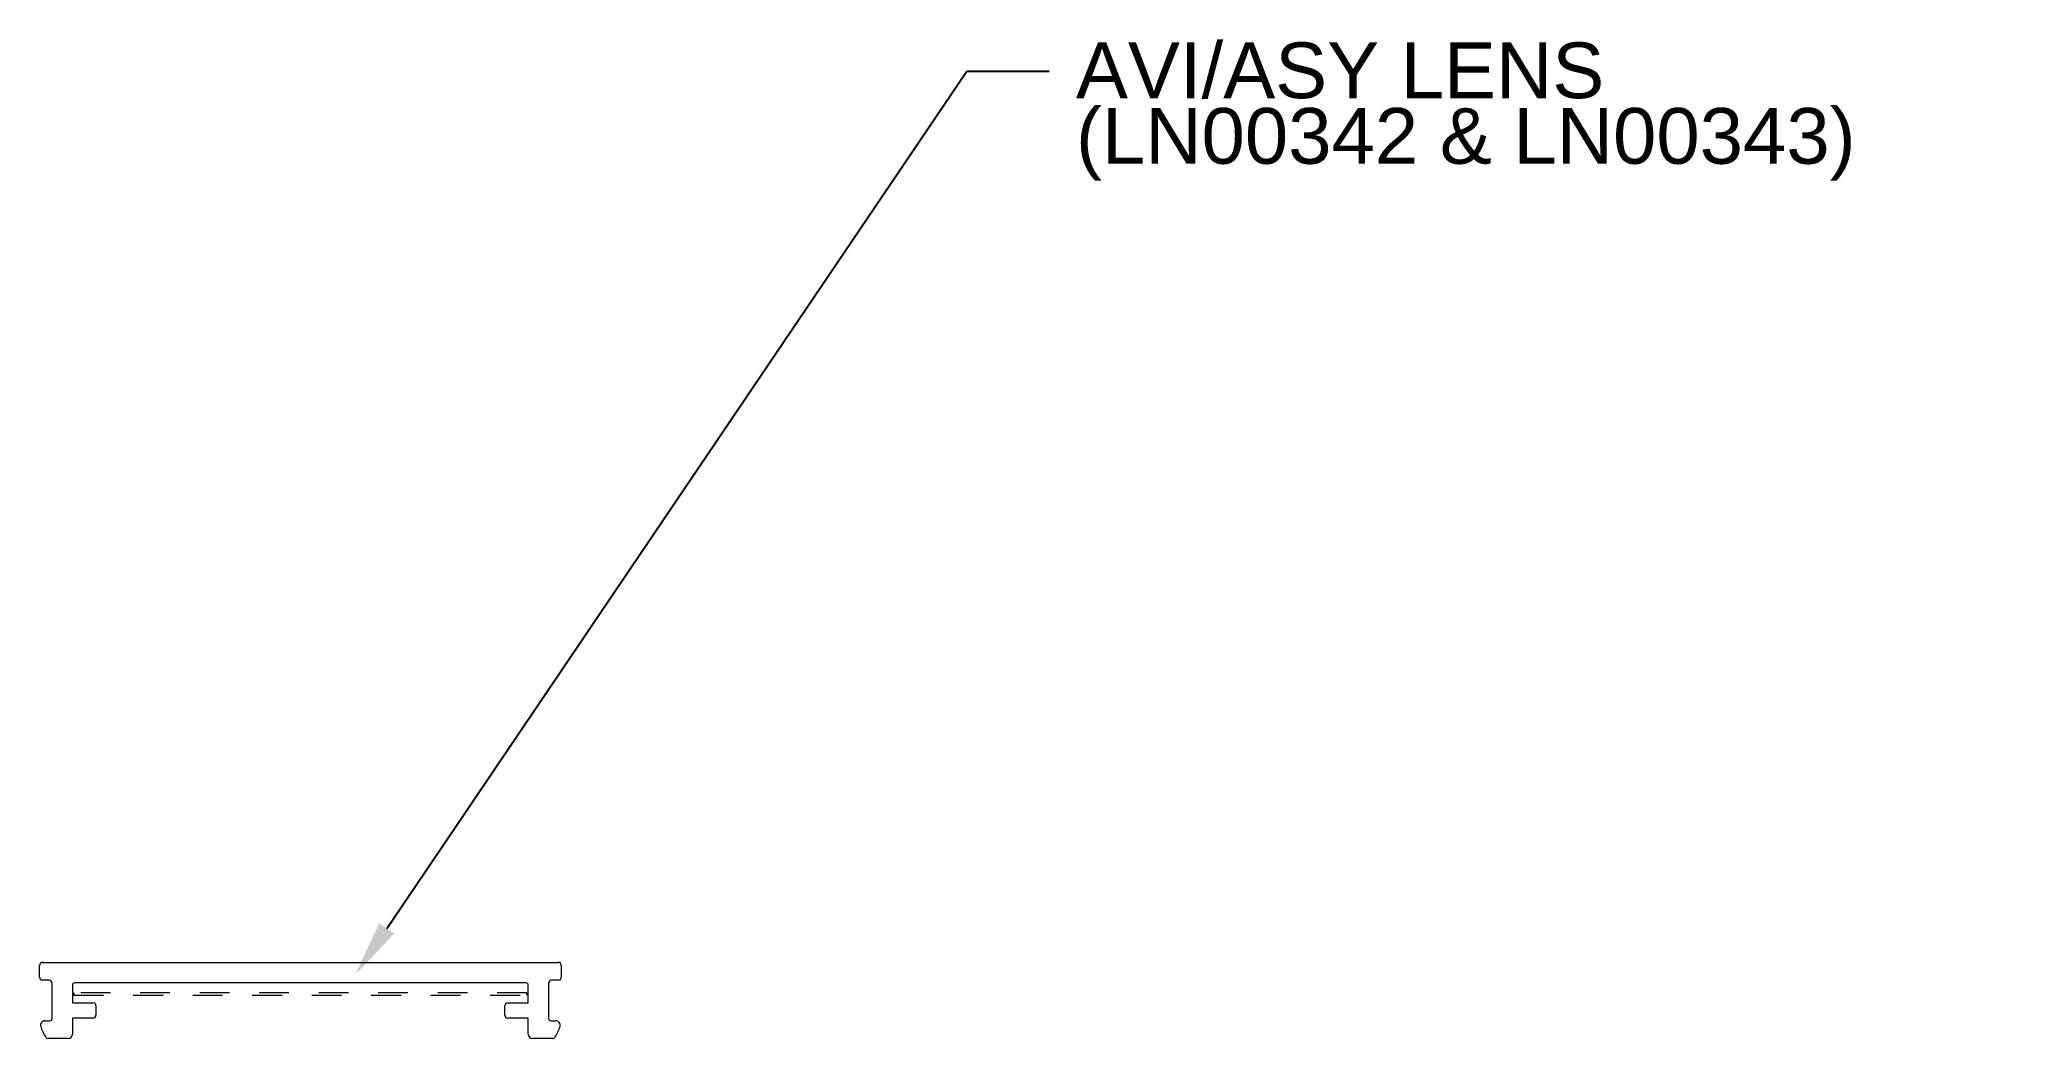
# Model space of a CAD drawing. Extents: x -0.88 to 5.76, y -0.26 to 3.1.
import ezdxf
from ezdxf import colors
from ezdxf.entities.mleader import LeaderData, LeaderLine
from ezdxf.math import Vec2, Vec3

# ---------------------------------------------------------------- set-up
doc = ezdxf.new("R2010")
doc.units = 0
doc.header["$LTSCALE"] = 0.5
doc.header["$MEASUREMENT"] = 0
doc.linetypes.add('HIDDEN2', pattern=[0.1875, 0.125, -0.0625])
doc.layers.add('CUST DWG', color=60, linetype='CONTINUOUS', lineweight=20)
doc.layers.add('Lens', color=2, linetype='HIDDEN2', lineweight=13)
doc.layers.add('FAB DWG', color=221, linetype='CONTINUOUS')
doc.styles.add('LSAD_Standard', font='arial.ttf')

msp = doc.modelspace()

# ---------------------------------------------------------------- linework, layer by layer
at = {"layer": 'Lens', "linetype": 'Continuous', "transparency": 16777216}
for p, q in [((-0.8669, 0), (0.8669, 0)), ((-0.8769, -0.05), (-0.8769, -0.01)), ((-0.8447, -0.06), (-0.8669, -0.06)), ((0.8669, -0.06), (0.8447, -0.06)), ((0.8769, -0.01), (0.8769, -0.05)), ((-0.8347, -0.1891), (-0.8347, -0.07)), ((-0.766, -0.076), (-0.766, -0.1359)), ((0.759, -0.069), (-0.759, -0.069)), ((0.766, -0.1359), (0.766, -0.076)), ((0.8347, -0.07), (0.8347, -0.1891)), ((-0.8584, -0.1961), (-0.8417, -0.1961)), ((-0.766, -0.1359), (-0.6971, -0.1359)), ((-0.766, -0.1871), (-0.766, -0.2411)), ((-0.6971, -0.1871), (-0.766, -0.1871)), ((-0.6873, -0.1458), (-0.6873, -0.1773)), ((0.6873, -0.1773), (0.6873, -0.1458)), ((0.6971, -0.1359), (0.766, -0.1359)), ((0.766, -0.1871), (0.6971, -0.1871)), ((0.766, -0.2411), (0.766, -0.1871)), ((0.8417, -0.1961), (0.8584, -0.1961)), ((-0.781, -0.2561), (-0.8476, -0.2561)), ((0.8476, -0.2561), (0.781, -0.2561))]:
    msp.add_line(p, q, dxfattribs=at)
at = {"layer": 'Lens', "transparency": 16777216}
msp.add_lwpolyline([(-0.7616, -0.1107), (0.7616, -0.1107), (0.7616, -0.1027), (-0.7616, -0.1027)], close=True, dxfattribs=at)
at = {"layer": 'Lens', "linetype": 'Continuous', "transparency": 16777216}
for centre, radius, start, end in [((-0.8669, -0.01), 0.01, 90, 180), ((-0.8669, -0.05), 0.01, 180, 270), ((-0.8447, -0.07), 0.01, 0.00087, 90), ((0.8447, -0.07), 0.01, 90, 179.99913), ((0.8669, -0.01), 0.01, 0, 90), ((0.8669, -0.05), 0.01, 270, 0), ((-0.759, -0.076), 0.007, 90, 180), ((0.759, -0.076), 0.007, 0, 90), ((-0.8584, -0.2111), 0.015, 90, 195.59469), ((-0.8417, -0.1891), 0.007, 270, 0.00044), ((-0.6971, -0.1458), 0.00984, 0, 90), ((-0.6971, -0.1773), 0.00984, 270, 0), ((0.6971, -0.1458), 0.00984, 90, 180), ((0.6971, -0.1773), 0.00984, 180, 270), ((0.8417, -0.1891), 0.007, 179.99913, 270), ((0.8584, -0.2111), 0.015, 344.40531, 90), ((-0.7525, -0.1815), 0.125, 195.59469, 214.15891), ((-0.8476, -0.2461), 0.01, 214.15891, 270), ((-0.781, -0.2411), 0.015, 270, 0), ((0.781, -0.2411), 0.015, 180, 270), ((0.8476, -0.2461), 0.01, 270, 325.84109), ((0.7525, -0.1815), 0.125, 325.84109, 344.40531)]:
    msp.add_arc(centre, radius, start, end, dxfattribs=at)

# ---------------------------------------------------------------- texts
at = {"layer": 'FAB DWG', "ltscale": 0.5, "transparency": 16777216, "insert": (2.6073, 2.8732), "char_height": 0.1875, "width": 3.551637, "attachment_point": 1, "style": 'LSAD_Standard'}
msp.add_mtext('\\A1;(LN00342 & LN00343)', dxfattribs=at)

# ---------------------------------------------------------------- leaders
at = {"layer": 'CUST DWG', "ltscale": 0.5, "transparency": 16777216}
ml = msp.add_multileader_mtext('Standard', dxfattribs=at)
ml.set_content('\\A1;AVI/ASY LENS', color=256, style='LSAD_Standard')
ml.set_leader_properties()
ml.build(insert=Vec2(0, 0))
ml.multileader.update_dxf_attribs({"text_left_attachment_type": 2, "dogleg_length": 0.36, "arrow_head_size": 0.1875})
ctx = ml.context
ctx.base_point, ctx.char_height, ctx.arrow_head_size, ctx.landing_gap_size, ctx.plane_origin = Vec3(2.5173, 2.9967), 0.1875, 0.1875, 0.09, Vec3(1.0314, 3.1297)
ctx.left_attachment = 2
notes = []
notes.append((ctx, [(0, (1, 1, 0), (2.2401, 2.9967), (1, 0), 0.2772, [(0, [(0.1852, -0.041)], 0, [])])]))
ctx.mtext.insert, ctx.mtext.width, ctx.mtext.defined_height, ctx.mtext.flow_direction = Vec3(2.6073, 3.0937), 3.15153, 0.8541, 5
for ctx, leaders in notes:
    for number, flags, end, landing, length, lines in leaders:
        leader = LeaderData()
        leader.index, (leader.has_last_leader_line, leader.has_dogleg_vector, leader.attachment_direction) = number, flags
        leader.last_leader_point, leader.dogleg_vector, leader.dogleg_length = Vec3(end), Vec3(landing), length
        for number, points, colour, breaks in lines:
            line = LeaderLine()
            line.index, line.vertices, line.color, line.breaks = number, Vec3.list(points), colors.encode_raw_color(colour), breaks
            leader.lines.append(line)
        ctx.leaders.append(leader)

doc.saveas('drawing.dxf')
